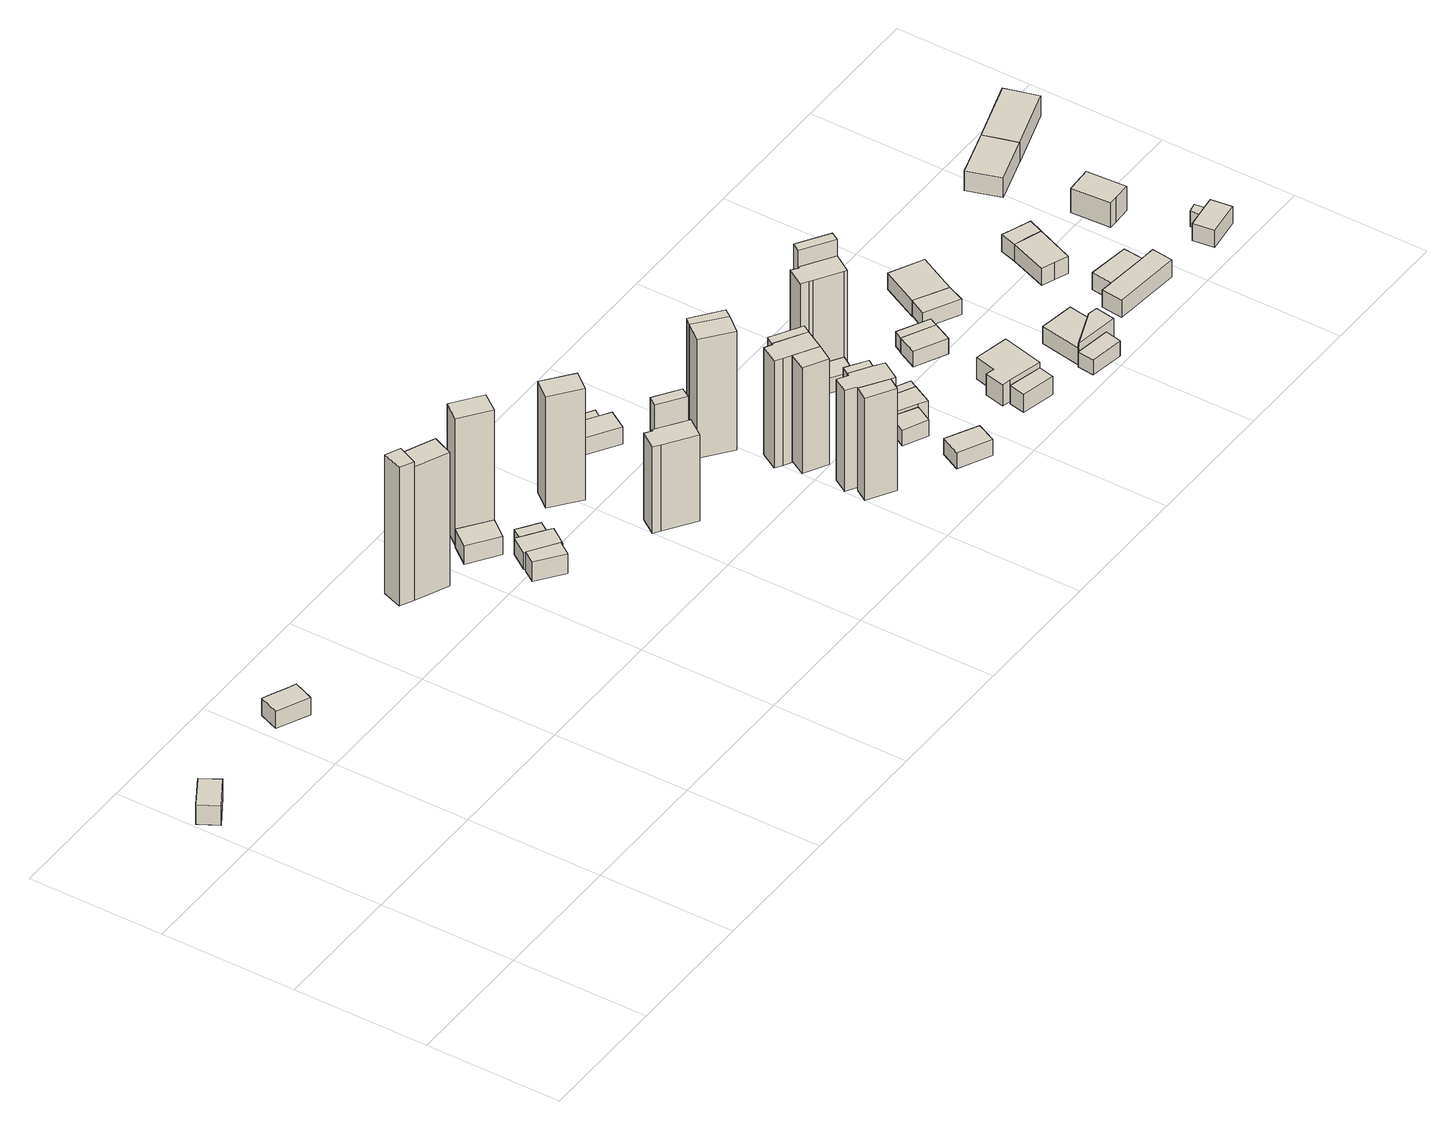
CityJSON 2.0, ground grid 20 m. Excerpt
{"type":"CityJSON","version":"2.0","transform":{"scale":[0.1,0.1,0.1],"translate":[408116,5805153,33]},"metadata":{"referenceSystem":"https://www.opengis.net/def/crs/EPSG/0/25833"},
"CityObjects":{
"building1":{"type":"Building","attributes":{"Gemeindeschluessel":"11000009","BezugspunktDach":"2200","function":"31001_1311","measuredHeight":3.21,"storeysAboveGround":1},"address":[{"country":"Germany","locality":"Berlin","thoroughfareNumber":"901 (129)","thoroughfareName":"Straße zur Krampenburg"}],"geometry":[{"type":"Solid","lod":"1","boundaries":[[[[0,1,2,3]],[[4,5,6,7]],[[4,7,3,2]],[[5,4,2,1]],[[6,5,1,0]],[[7,6,0,3]]]]}]},
"building2":{"type":"Building","attributes":{"Gemeindeschluessel":"11000009","BezugspunktDach":"2200","function":"31001_1311","measuredHeight":2.75,"storeysAboveGround":1},"address":[{"country":"Germany","locality":"Berlin","thoroughfareNumber":"901 (127)","thoroughfareName":"Straße zur Krampenburg"}],"geometry":[{"type":"Solid","lod":"1","boundaries":[[[[8,9,10,11,12,13]],[[14,15,16,17,18,19]],[[14,19,13,12]],[[15,14,12,11]],[[16,15,11,10]],[[17,16,10,9]],[[18,17,9,8]],[[19,18,8,13]]]]}]},
"building3":{"type":"Building","attributes":{"Gemeindeschluessel":"11000009","BezugspunktDach":"2200","function":"51009_1610","measuredHeight":22.81,"storeysAboveGround":0},"address":[{"country":"Germany","locality":"Berlin"}],"geometry":[{"type":"Solid","lod":"1","boundaries":[[[[20,21,22,23]],[[24,25,26,27]],[[24,27,23,22]],[[25,24,22,21]],[[26,25,21,20]],[[27,26,20,23]]]]}]},
"building4":{"type":"Building","attributes":{"Gemeindeschluessel":"11000009","BezugspunktDach":"2200","function":"31001_1311","measuredHeight":23.07,"storeysAboveGround":1},"address":[{"country":"Germany","locality":"Berlin","thoroughfareNumber":"901 (121)","thoroughfareName":"Straße zur Krampenburg"}],"geometry":[{"type":"Solid","lod":"1","boundaries":[[[[28,29,30,31]],[[25,32,33,26]],[[25,26,31,30]],[[32,25,30,29]],[[33,32,29,28]],[[26,33,28,31]]]]}]},
"building5":{"type":"Building","attributes":{"Gemeindeschluessel":"11000009","BezugspunktDach":"2200","function":"51009_1610","measuredHeight":3.82,"storeysAboveGround":0},"address":[{"country":"Germany","locality":"Berlin"}],"geometry":[{"type":"Solid","lod":"1","boundaries":[[[[34,35,36,37]],[[38,39,40,41]],[[38,41,37,36]],[[39,38,36,35]],[[40,39,35,34]],[[41,40,34,37]]]]}]},
"building6":{"type":"Building","attributes":{"Gemeindeschluessel":"11000009","BezugspunktDach":"2200","function":"51009_1610","measuredHeight":3.4,"storeysAboveGround":0},"address":[{"country":"Germany","locality":"Berlin"}],"geometry":[{"type":"Solid","lod":"1","boundaries":[[[[42,43,44,45]],[[46,47,48,49]],[[46,49,45,44]],[[47,46,44,43]],[[48,47,43,42]],[[49,48,42,45]]]]}]},
"building7":{"type":"Building","attributes":{"Gemeindeschluessel":"11000009","BezugspunktDach":"2200","function":"31001_1311","measuredHeight":2.75,"storeysAboveGround":1},"address":[{"country":"Germany","locality":"Berlin","thoroughfareNumber":"901 (117)","thoroughfareName":"Straße zur Krampenburg"}],"geometry":[{"type":"Solid","lod":"1","boundaries":[[[[50,51,52,53,54,55,56,57]],[[58,59,60,61,62,63,64,65]],[[58,65,57,56]],[[59,58,56,55]],[[60,59,55,54]],[[61,60,54,53]],[[62,61,53,52]],[[63,62,52,51]],[[64,63,51,50]],[[65,64,50,57]]]]}]},
"building8":{"type":"Building","attributes":{"Gemeindeschluessel":"11000009","BezugspunktDach":"2200","function":"31001_1311","measuredHeight":22.43,"storeysAboveGround":1},"address":[{"country":"Germany","locality":"Berlin","thoroughfareNumber":"901 (119)","thoroughfareName":"Straße zur Krampenburg"}],"geometry":[{"type":"Solid","lod":"1","boundaries":[[[[66,67,68,69,70,71]],[[72,73,74,75,76,77]],[[72,77,71,70]],[[73,72,70,69]],[[74,73,69,68]],[[75,74,68,67]],[[76,75,67,66]],[[77,76,66,71]]]]}]},
"building9":{"type":"Building","attributes":{"Gemeindeschluessel":"11000009","BezugspunktDach":"2200","function":"51009_1610","measuredHeight":2.4,"storeysAboveGround":0},"address":[{"country":"Germany","locality":"Berlin"}],"geometry":[{"type":"Solid","lod":"1","boundaries":[[[[54,78,79,55]],[[80,81,82,83]],[[80,83,55,79]],[[81,80,79,78]],[[82,81,78,54]],[[83,82,54,55]]]]}]},
"building10":{"type":"Building","attributes":{"Gemeindeschluessel":"11000009","BezugspunktDach":"2200","function":"31001_1311","measuredHeight":18.9,"storeysAboveGround":1},"address":[{"country":"Germany","locality":"Berlin","thoroughfareNumber":"901 (116)","thoroughfareName":"Straße zur Krampenburg"}],"geometry":[{"type":"Solid","lod":"1","boundaries":[[[[84,85,86,87]],[[88,89,90,91]],[[88,91,87,86]],[[89,88,86,85]],[[90,89,85,84]],[[91,90,84,87]]]]}]},
"building11":{"type":"Building","attributes":{"Gemeindeschluessel":"11000009","BezugspunktDach":"2200","function":"31001_1311","measuredHeight":14.21,"storeysAboveGround":1},"address":[{"country":"Germany","locality":"Berlin","thoroughfareNumber":"901 (114)","thoroughfareName":"Straße zur Krampenburg"}],"geometry":[{"type":"Solid","lod":"1","boundaries":[[[[92,93,94,95,96,97,98,99,100]],[[101,102,103,104,105,106,107,108,109]],[[101,109,100,99]],[[102,101,99,98]],[[103,102,98,97]],[[104,103,97,96]],[[105,104,96,95]],[[106,105,95,94]],[[107,106,94,93]],[[108,107,93,92]],[[109,108,92,100]]]]}]},
"building12":{"type":"Building","attributes":{"Gemeindeschluessel":"11000009","BezugspunktDach":"2200","function":"51009_1610","measuredHeight":17.78,"storeysAboveGround":0},"address":[{"country":"Germany","locality":"Berlin"}],"geometry":[{"type":"Solid","lod":"1","boundaries":[[[[110,111,112,113]],[[114,115,116,117]],[[114,117,113,112]],[[115,114,112,111]],[[116,115,111,110]],[[117,116,110,113]]]]}]},
"building13":{"type":"Building","attributes":{"Gemeindeschluessel":"11000009","BezugspunktDach":"2200","function":"31001_1311","measuredHeight":2.82,"storeysAboveGround":1},"address":[{"country":"Germany","locality":"Berlin","thoroughfareNumber":"901 (115)","thoroughfareName":"Straße zur Krampenburg"}],"geometry":[{"type":"Solid","lod":"1","boundaries":[[[[118,119,120,121,122,123]],[[124,125,126,127,128,129]],[[124,129,123,122]],[[125,124,122,121]],[[126,125,121,120]],[[127,126,120,119]],[[128,127,119,118]],[[129,128,118,123]]]]}]},
"building14":{"type":"Building","attributes":{"Gemeindeschluessel":"11000009","BezugspunktDach":"2200","function":"51009_1610","measuredHeight":2.58,"storeysAboveGround":0},"address":[{"country":"Germany","locality":"Berlin"}],"geometry":[{"type":"Solid","lod":"1","boundaries":[[[[120,130,131,121]],[[132,133,134,135]],[[132,135,121,131]],[[133,132,131,130]],[[134,133,130,120]],[[135,134,120,121]]]]}]},
"building15":{"type":"Building","attributes":{"Gemeindeschluessel":"11000009","BezugspunktDach":"2200","function":"51009_1610","measuredHeight":16.8,"storeysAboveGround":0},"address":[{"country":"Germany","locality":"Berlin"}],"geometry":[{"type":"Solid","lod":"1","boundaries":[[[[136,137,138,139]],[[140,141,142,143]],[[140,143,139,138]],[[141,140,138,137]],[[142,141,137,136]],[[143,142,136,139]]]]}]},
"building16":{"type":"Building","attributes":{"Gemeindeschluessel":"11000009","BezugspunktDach":"2200","function":"31001_1311","measuredHeight":19.54,"storeysAboveGround":1},"address":[{"country":"Germany","locality":"Berlin","thoroughfareNumber":"901 (113)","thoroughfareName":"Straße zur Krampenburg"}],"geometry":[{"type":"Solid","lod":"1","boundaries":[[[[144,145,146,147]],[[148,149,150,151]],[[148,151,147,146]],[[149,148,146,145]],[[150,149,145,144]],[[151,150,144,147]]]]}]},
"building17":{"type":"Building","attributes":{"Gemeindeschluessel":"11000009","BezugspunktDach":"2200","function":"31001_1311","measuredHeight":16.6,"storeysAboveGround":1},"address":[{"country":"Germany","locality":"Berlin","thoroughfareNumber":"901 (111)","thoroughfareName":"Straße zur Krampenburg"}],"geometry":[{"type":"Solid","lod":"1","boundaries":[[[[152,138,137,153,154,155,156,157,158,159]],[[160,161,162,163,164,165,166,167,168,169]],[[160,169,159,158]],[[161,160,158,157]],[[162,161,157,156]],[[163,162,156,155]],[[164,163,155,154]],[[165,164,154,153]],[[166,165,153,137]],[[167,166,137,138]],[[168,167,138,152]],[[169,168,152,159]]]]}]},
"building18":{"type":"Building","attributes":{"Gemeindeschluessel":"11000009","BezugspunktDach":"2200","function":"51009_1610","measuredHeight":17.37,"storeysAboveGround":0},"address":[{"country":"Germany","locality":"Berlin"}],"geometry":[{"type":"Solid","lod":"1","boundaries":[[[[170,171,172,173]],[[174,175,176,177]],[[174,177,173,172]],[[175,174,172,171]],[[176,175,171,170]],[[177,176,170,173]]]]}]},
"building19":{"type":"Building","attributes":{"Gemeindeschluessel":"11000009","BezugspunktDach":"2200","function":"51009_1610","measuredHeight":19.32,"storeysAboveGround":0},"address":[{"country":"Germany","locality":"Berlin"}],"geometry":[{"type":"Solid","lod":"1","boundaries":[[[[145,178,179,146]],[[180,181,182,183]],[[180,183,146,179]],[[181,180,179,178]],[[182,181,178,145]],[[183,182,145,146]]]]}]},
"building20":{"type":"Building","attributes":{"Gemeindeschluessel":"11000009","BezugspunktDach":"2200","function":"31001_1311","measuredHeight":17.54,"storeysAboveGround":1},"address":[{"country":"Germany","locality":"Berlin","thoroughfareNumber":"901 (112)","thoroughfareName":"Straße zur Krampenburg"}],"geometry":[{"type":"Solid","lod":"1","boundaries":[[[[184,172,171,185,186,187,188,189]],[[190,191,192,193,194,195,196,197]],[[190,197,189,188]],[[191,190,188,187]],[[192,191,187,186]],[[193,192,186,185]],[[194,193,185,171]],[[195,194,171,172]],[[196,195,172,184]],[[197,196,184,189]]]]}]},
"building21":{"type":"Building","attributes":{"Gemeindeschluessel":"11000009","BezugspunktDach":"2200","function":"51009_1610","measuredHeight":16.16,"storeysAboveGround":0},"address":[{"country":"Germany","locality":"Berlin"}],"geometry":[{"type":"Solid","lod":"1","boundaries":[[[[155,198,199,156]],[[200,201,202,203]],[[200,203,156,199]],[[201,200,199,198]],[[202,201,198,155]],[[203,202,155,156]]]]}]},
"building22":{"type":"Building","attributes":{"Gemeindeschluessel":"11000009","BezugspunktDach":"2200","function":"51009_1610","measuredHeight":17.15,"storeysAboveGround":0},"address":[{"country":"Germany","locality":"Berlin"}],"geometry":[{"type":"Solid","lod":"1","boundaries":[[[[185,204,205,186]],[[206,207,208,209]],[[206,209,186,205]],[[207,206,205,204]],[[208,207,204,185]],[[209,208,185,186]]]]}]},
"building23":{"type":"Building","attributes":{"Gemeindeschluessel":"11000009","BezugspunktDach":"2200","function":"31001_1311","measuredHeight":2.62,"storeysAboveGround":1},"address":[{"country":"Germany","locality":"Berlin","thoroughfareNumber":"901 (108)","thoroughfareName":"Straße zur Krampenburg"}],"geometry":[{"type":"Solid","lod":"1","boundaries":[[[[210,211,212,213]],[[214,215,216,217]],[[214,217,213,212]],[[215,214,212,211]],[[216,215,211,210]],[[217,216,210,213]]]]}]},
"building24":{"type":"Building","attributes":{"Gemeindeschluessel":"11000009","BezugspunktDach":"2200","function":"51009_1610","measuredHeight":3.1,"storeysAboveGround":0},"address":[{"country":"Germany","locality":"Berlin"}],"geometry":[{"type":"Solid","lod":"1","boundaries":[[[[218,219,220,221]],[[222,223,224,225]],[[222,225,221,220]],[[223,222,220,219]],[[224,223,219,218]],[[225,224,218,221]]]]}]},
"building25":{"type":"Building","attributes":{"Gemeindeschluessel":"11000009","BezugspunktDach":"2200","function":"31001_1311","measuredHeight":2.93,"storeysAboveGround":1},"address":[{"country":"Germany","locality":"Berlin","thoroughfareNumber":"901 (109)","thoroughfareName":"Straße zur Krampenburg"}],"geometry":[{"type":"Solid","lod":"1","boundaries":[[[[226,227,228,229,230,231,232]],[[233,234,235,236,237,238,239]],[[233,239,232,231]],[[234,233,231,230]],[[235,234,230,229]],[[236,235,229,228]],[[237,236,228,227]],[[238,237,227,226]],[[239,238,226,232]]]]}]},
"building26":{"type":"Building","attributes":{"Gemeindeschluessel":"11000009","BezugspunktDach":"2200","function":"51009_1610","measuredHeight":2.77,"storeysAboveGround":0},"address":[{"country":"Germany","locality":"Berlin"}],"geometry":[{"type":"Solid","lod":"1","boundaries":[[[[229,240,241,230]],[[242,243,244,245]],[[242,245,230,241]],[[243,242,241,240]],[[244,243,240,229]],[[245,244,229,230]]]]}]},
"building27":{"type":"Building","attributes":{"Gemeindeschluessel":"11000009","BezugspunktDach":"2200","function":"51009_1610","measuredHeight":2.87,"storeysAboveGround":0},"address":[{"country":"Germany","locality":"Berlin"}],"geometry":[{"type":"Solid","lod":"1","boundaries":[[[[246,247,248,249]],[[250,251,252,253]],[[250,253,249,248]],[[251,250,248,247]],[[252,251,247,246]],[[253,252,246,249]]]]}]},
"building28":{"type":"Building","attributes":{"Gemeindeschluessel":"11000009","BezugspunktDach":"2200","function":"31001_1311","measuredHeight":16.98,"storeysAboveGround":1},"address":[{"country":"Germany","locality":"Berlin","thoroughfareNumber":"901 (110)","thoroughfareName":"Straße zur Krampenburg"}],"geometry":[{"type":"Solid","lod":"1","boundaries":[[[[254,255,256,257,258,259,260,261,262]],[[263,264,265,266,267,268,269,270,271]],[[263,271,262,261]],[[264,263,261,260]],[[265,264,260,259]],[[266,265,259,258]],[[267,266,258,257]],[[268,267,257,256]],[[269,268,256,255]],[[270,269,255,254]],[[271,270,254,262]]]]}]},
"building29":{"type":"Building","attributes":{"Gemeindeschluessel":"11000009","BezugspunktDach":"2200","function":"51009_1610","measuredHeight":19.63,"storeysAboveGround":0},"address":[{"country":"Germany","locality":"Berlin"}],"geometry":[{"type":"Solid","lod":"1","boundaries":[[[[272,273,274,275]],[[276,277,266,265]],[[276,265,275,274]],[[277,276,274,273]],[[266,277,273,272]],[[265,266,272,275]]]]}]},
"building30":{"type":"Building","attributes":{"Gemeindeschluessel":"11000009","BezugspunktDach":"2200","function":"51009_1610","measuredHeight":2.99,"storeysAboveGround":0},"address":[{"country":"Germany","locality":"Berlin"}],"geometry":[{"type":"Solid","lod":"1","boundaries":[[[[278,279,280,281]],[[282,283,284,285]],[[282,285,281,280]],[[283,282,280,279]],[[284,283,279,278]],[[285,284,278,281]]]]}]},
"building31":{"type":"Building","attributes":{"Gemeindeschluessel":"11000009","BezugspunktDach":"2200","function":"31001_1311","measuredHeight":3.52,"storeysAboveGround":1},"address":[{"country":"Germany","locality":"Berlin","thoroughfareNumber":"901 (105)","thoroughfareName":"Straße zur Krampenburg"}],"geometry":[{"type":"Solid","lod":"1","boundaries":[[[[286,287,288,289,290,291,292]],[[293,294,295,296,297,298,299]],[[293,299,292,291]],[[294,293,291,290]],[[295,294,290,289]],[[296,295,289,288]],[[297,296,288,287]],[[298,297,287,286]],[[299,298,286,292]]]]}]},
"building32":{"type":"Building","attributes":{"Gemeindeschluessel":"11000009","BezugspunktDach":"2200","function":"31001_1311","measuredHeight":2.49,"storeysAboveGround":1},"address":[{"country":"Germany","locality":"Berlin","thoroughfareNumber":"901 (107)","thoroughfareName":"Straße zur Krampenburg"}],"geometry":[{"type":"Solid","lod":"1","boundaries":[[[[300,301,302,303]],[[304,305,306,307]],[[304,307,303,302]],[[305,304,302,301]],[[306,305,301,300]],[[307,306,300,303]]]]}]},
"building33":{"type":"Building","attributes":{"Gemeindeschluessel":"11000009","BezugspunktDach":"2200","function":"51009_1610","measuredHeight":2.4,"storeysAboveGround":0},"address":[{"country":"Germany","locality":"Berlin"}],"geometry":[{"type":"Solid","lod":"1","boundaries":[[[[301,308,309,302]],[[310,311,312,313]],[[310,313,302,309]],[[311,310,309,308]],[[312,311,308,301]],[[313,312,301,302]]]]}]},
"building34":{"type":"Building","attributes":{"Gemeindeschluessel":"11000009","BezugspunktDach":"2200","function":"51009_1610","measuredHeight":3.57,"storeysAboveGround":0},"address":[{"country":"Germany","locality":"Berlin"}],"geometry":[{"type":"Solid","lod":"1","boundaries":[[[[314,315,316,317,318]],[[319,320,321,322,323]],[[319,323,318,317]],[[320,319,317,316]],[[321,320,316,315]],[[322,321,315,314]],[[323,322,314,318]]]]}]},
"building35":{"type":"Building","attributes":{"Gemeindeschluessel":"11000009","BezugspunktDach":"2200","function":"51009_1610","measuredHeight":2.58,"storeysAboveGround":0},"address":[{"country":"Germany","locality":"Berlin"}],"geometry":[{"type":"Solid","lod":"1","boundaries":[[[[324,325,326,327]],[[328,329,330,331]],[[328,331,327,326]],[[329,328,326,325]],[[330,329,325,324]],[[331,330,324,327]]]]}]},
"building36":{"type":"Building","attributes":{"Gemeindeschluessel":"11000009","function":"31001_1311"},"address":[{"country":"Germany","locality":"Berlin","thoroughfareNumber":"901 (104)","thoroughfareName":"Straße zur Krampenburg"}],"children":["building36-1","building36-2"]},
"building36-1":{"type":"BuildingPart","attributes":{"BezugspunktDach":"2200","measuredHeight":2.83,"storeysAboveGround":1},"parents":["building36"],"geometry":[{"type":"MultiSurface","lod":"1","boundaries":[[[332,333,334,335]],[[336,337,338,339]],[[336,339,335,334]],[[337,336,334,333]],[[338,337,333,332]],[[340,339,338,332,335]]]}]},
"building36-2":{"type":"BuildingPart","attributes":{"BezugspunktDach":"2200","measuredHeight":3.48,"storeysAboveGround":1},"parents":["building36"],"geometry":[{"type":"MultiSurface","lod":"1","boundaries":[[[341,342,343,344]],[[338,345,346,339]],[[338,332,335,344,343]],[[345,338,343,342]],[[346,345,342,341]],[[339,346,341,344]],[[335,332,338,339]]]}]},
"building37":{"type":"Building","attributes":{"Gemeindeschluessel":"11000009","BezugspunktDach":"2200","function":"31001_2074","measuredHeight":2.7,"storeysAboveGround":1},"address":[{"country":"Germany","locality":"Berlin","thoroughfareNumber":"901 (6)","thoroughfareName":"Straße zur Krampenburg"}],"geometry":[{"type":"Solid","lod":"1","boundaries":[[[[325,347,348,326]],[[349,350,351,352]],[[349,352,326,348]],[[350,349,348,347]],[[351,350,347,325]],[[352,351,325,326]]]]}]},
"building38":{"type":"Building","attributes":{"Gemeindeschluessel":"11000009","BezugspunktDach":"2200","function":"31001_1311","measuredHeight":2.81,"storeysAboveGround":1},"address":[{"country":"Germany","locality":"Berlin","thoroughfareNumber":"901 (102)","thoroughfareName":"Straße zur Krampenburg"}],"geometry":[{"type":"Solid","lod":"1","boundaries":[[[[353,354,355,356,357,358]],[[359,360,361,362,363,364]],[[359,364,358,357]],[[360,359,357,356]],[[361,360,356,355]],[[362,361,355,354]],[[363,362,354,353]],[[364,363,353,358]]]]}]},
"building39":{"type":"Building","attributes":{"Gemeindeschluessel":"11000009","BezugspunktDach":"2200","function":"51009_1610","measuredHeight":2.81,"storeysAboveGround":0},"address":[{"country":"Germany","locality":"Berlin"}],"geometry":[{"type":"Solid","lod":"1","boundaries":[[[[353,354,355,356,365,366,367,357,358]],[[359,368,369,370,360,361,362,363,364]],[[359,364,358,357]],[[368,359,357,367]],[[369,368,367,366]],[[370,369,366,365]],[[360,370,365,356]],[[361,360,356,355]],[[362,361,355,354]],[[363,362,354,353]],[[364,363,353,358]]]]}]},
"building40":{"type":"Building","attributes":{"Gemeindeschluessel":"11000009","BezugspunktDach":"2200","function":"31001_1311","measuredHeight":3.52,"storeysAboveGround":1},"address":[{"country":"Germany","locality":"Berlin","thoroughfareNumber":"901 (103)","thoroughfareName":"Straße zur Krampenburg"}],"geometry":[{"type":"Solid","lod":"1","boundaries":[[[[371,372,373,374,375,376]],[[377,378,379,380,381,382]],[[377,382,376,375]],[[378,377,375,374]],[[379,378,374,373]],[[380,379,373,372]],[[381,380,372,371]],[[382,381,371,376]]]]}]},
"building41":{"type":"Building","attributes":{"Gemeindeschluessel":"11000009","BezugspunktDach":"2200","function":"51009_1610","measuredHeight":3.56,"storeysAboveGround":0},"address":[{"country":"Germany","locality":"Berlin"}],"geometry":[{"type":"Solid","lod":"1","boundaries":[[[[374,373,383,384,385,375]],[[386,387,388,379,378,377]],[[386,377,375,385]],[[387,386,385,384]],[[388,387,384,383]],[[379,388,383,373]],[[378,379,373,374]],[[377,378,374,375]]]]}]},
"building42":{"type":"Building","attributes":{"Gemeindeschluessel":"11000009","BezugspunktDach":"2200","function":"31001_1311","measuredHeight":4.05,"storeysAboveGround":1},"address":[{"country":"Germany","locality":"Berlin","thoroughfareNumber":"901 (100)","thoroughfareName":"Straße zur Krampenburg"}],"geometry":[{"type":"Solid","lod":"1","boundaries":[[[[389,390,391,392,393]],[[394,395,396,397,398]],[[394,398,393,392]],[[395,394,392,391]],[[396,395,391,390]],[[397,396,390,389]],[[398,397,389,393]]]]}]},
"building43":{"type":"Building","attributes":{"Gemeindeschluessel":"11000009","BezugspunktDach":"2200","function":"31001_1311","measuredHeight":2.86,"storeysAboveGround":1},"address":[{"country":"Germany","locality":"Berlin","thoroughfareNumber":"901 (101)","thoroughfareName":"Straße zur Krampenburg"}],"geometry":[{"type":"Solid","lod":"1","boundaries":[[[[399,400,401,402,403,404]],[[405,406,407,408,409,410]],[[405,410,404,403]],[[406,405,403,402]],[[407,406,402,401]],[[408,407,401,400]],[[409,408,400,399]],[[410,409,399,404]]]]}]},
"building44":{"type":"Building","attributes":{"Gemeindeschluessel":"11000009","BezugspunktDach":"2200","function":"51009_1610","measuredHeight":2.49,"storeysAboveGround":0},"address":[{"country":"Germany","locality":"Berlin"}],"geometry":[{"type":"Solid","lod":"1","boundaries":[[[[403,402,411,412]],[[413,414,415,416]],[[413,416,412,411]],[[414,413,411,402]],[[415,414,402,403]],[[416,415,403,412]]]]}]},
"building45":{"type":"Building","attributes":{"Gemeindeschluessel":"11000009","BezugspunktDach":"2200","function":"31001_2074","measuredHeight":4.06,"storeysAboveGround":1},"address":[{"country":"Germany","locality":"Berlin","thoroughfareNumber":"901 (4)","thoroughfareName":"Straße zur Krampenburg"}],"geometry":[{"type":"Solid","lod":"1","boundaries":[[[[417,418,419,420,421]],[[422,423,424,425,426]],[[422,426,421,420]],[[423,422,420,419]],[[424,423,419,418]],[[425,424,418,417]],[[426,425,417,421]]]]}]},
"building46":{"type":"Building","attributes":{"Gemeindeschluessel":"11000009","BezugspunktDach":"2200","function":"31001_2074","measuredHeight":4.18,"storeysAboveGround":1},"address":[{"country":"Germany","locality":"Berlin","thoroughfareNumber":"901 (5)","thoroughfareName":"Straße zur Krampenburg"}],"geometry":[{"type":"Solid","lod":"1","boundaries":[[[[418,427,428,420]],[[429,430,431,432]],[[429,432,420,428]],[[430,429,428,427]],[[431,430,427,418]],[[432,431,418,420]]]]}]}
},
"vertices":[
[21,455,36],[66,482,36],[50,509,36],[5,483,36],[50,509,4],[66,482,4],[21,455,4],[5,483,4],
[261,477,36],[274,507,36],[261,512,36],[240,522,36],[226,528,36],[214,499,36],[226,528,8],[240,522,8],[261,512,8],[274,507,8],[261,477,8],[214,499,8],
[520,490,237],[533,519,237],[511,529,237],[500,500,237],[511,529,9],[533,519,9],[520,490,9],[500,500,9],
[568,468,229],[581,498,229],[533,519,229],[520,490,229],[581,498,9],[568,468,9],
[674,359,38],[688,379,38],[648,406,38],[636,388,38],[648,406,6],[688,379,6],[674,359,6],[636,388,6],
[654,444,42],[675,471,42],[633,502,42],[611,474,42],[633,502,12],[675,471,12],[654,444,12],[611,474,12],
[648,406,36],[688,379,36],[690,377,36],[708,403,36],[700,409,36],[670,430,36],[665,434,36],[647,408,36],[665,434,9],[670,430,9],[700,409,9],[708,403,9],[690,377,9],[688,379,9],[648,406,9],[647,408,9],
[675,471,223],[694,496,223],[689,500,223],[657,524,223],[652,527,223],[633,502,223],[652,527,15],[657,524,15],[689,500,15],[694,496,15],[675,471,15],[633,502,15],
[709,422,36],[679,443,36],[679,443,12],[709,422,12],[700,409,12],[670,430,12],
[798,414,198],[818,439,198],[777,472,198],[757,447,198],[777,472,15],[818,439,15],[798,414,15],[757,447,15],
[808,306,148],[851,276,148],[870,302,148],[867,304,148],[830,330,148],[826,332,148],[825,330,148],[815,337,148],[798,313,148],[815,337,6],[825,330,6],[826,332,6],[830,330,6],[867,304,6],[870,302,6],[851,276,6],[808,306,6],[798,313,6],
[867,304,187],[876,318,187],[839,343,187],[830,330,187],[839,343,9],[876,318,9],[867,304,9],[830,330,9],
[910,431,49],[927,458,49],[912,468,49],[887,484,49],[883,486,49],[866,459,49],[883,486,21],[887,484,21],[912,468,21],[927,458,21],[910,431,21],[866,459,21],
[919,478,49],[894,493,49],[894,493,24],[919,478,24],[912,468,24],[887,484,24],
[1037,100,175],[1048,117,175],[1010,142,175],[998,123,175],[1010,142,7],[1048,117,7],[1037,100,7],[998,123,7],
[984,307,211],[1004,331,211],[963,365,211],[943,340,211],[963,365,16],[1004,331,16],[984,307,16],[943,340,16],
[1012,144,175],[1054,113,175],[1071,140,175],[1057,150,175],[1027,169,175],[1025,165,175],[1010,174,175],[997,153,175],[1010,174,9],[1025,165,9],[1027,169,9],[1057,150,9],[1071,140,9],[1054,113,9],[1048,117,9],[1010,142,9],[1012,144,9],[997,153,9],
[1026,195,188],[1040,218,188],[1006,238,188],[992,214,188],[1006,238,14],[1040,218,14],[1026,195,14],[992,214,14],
[1012,342,211],[971,374,211],[971,374,18],[1012,342,18],[1004,331,18],[963,365,18],
[995,244,188],[1056,246,188],[1011,272,188],[1010,270,188],[999,276,188],[984,251,188],[999,276,12],[1010,270,12],[1011,272,12],[1056,246,12],[1040,218,12],[1006,238,12],[995,244,12],[984,251,12],
[1064,160,175],[1034,179,175],[1034,179,13],[1064,160,13],[1057,150,13],[1027,169,13],
[1063,257,188],[1019,283,188],[1019,283,16],[1063,257,16],[1056,246,16],[1011,272,16],
[1157,34,37],[1171,63,37],[1125,87,37],[1110,58,37],[1125,87,11],[1171,63,11],[1157,34,11],[1110,58,11],
[1141,120,41],[1155,145,41],[1121,164,41],[1106,137,41],[1121,164,15],[1155,145,15],[1141,120,15],[1106,137,15],
[1121,164,46],[1155,145,46],[1167,138,46],[1182,167,46],[1135,191,46],[1124,196,46],[1110,170,46],[1124,196,17],[1135,191,17],[1182,167,17],[1167,138,17],[1155,145,17],[1121,164,17],[1110,170,17],
[1188,178,46],[1141,202,46],[1141,202,19],[1188,178,19],[1182,167,19],[1135,191,19],
[1162,247,48],[1179,273,48],[1143,296,48],[1127,271,48],[1143,296,23],[1179,273,23],[1162,247,23],[1127,271,23],
[1138,299,189],[1143,296,189],[1179,273,189],[1183,271,189],[1200,297,189],[1155,326,189],[1154,324,189],[1144,331,189],[1128,306,189],[1144,331,19],[1154,324,19],[1155,326,19],[1200,297,19],[1183,271,19],[1179,273,19],[1143,296,19],[1138,299,19],[1128,306,19],
[1200,297,216],[1207,309,216],[1162,338,216],[1155,326,216],[1162,338,19],[1207,309,19],
[1300,37,40],[1305,60,40],[1255,72,40],[1250,48,40],[1255,72,10],[1305,60,10],[1300,37,10],[1250,48,10],
[1255,72,49],[1305,60,49],[1320,121,49],[1269,132,49],[1261,101,49],[1249,104,49],[1242,75,49],[1249,104,14],[1261,101,14],[1269,132,14],[1320,121,14],[1305,60,14],[1255,72,14],[1242,75,14],
[1284,184,46],[1298,212,46],[1252,235,46],[1238,207,46],[1252,235,21],[1298,212,21],[1284,184,21],[1238,207,21],
[1304,224,46],[1259,247,46],[1259,247,22],[1304,224,22],[1298,212,22],[1252,235,22],
[1409,7,36],[1414,31,36],[1388,35,36],[1362,39,36],[1359,15,36],[1362,39,11],[1388,35,11],[1414,31,11],[1409,7,11],[1359,15,11],
[1357,212,47],[1368,237,47],[1321,263,47],[1307,238,47],[1321,263,22],[1368,237,22],[1357,212,22],[1307,238,22],
[1419,61,42],[1424,92,42],[1373,100,42],[1362,39,42],[1373,100,14],[1424,92,14],[1419,61,14],[1362,39,14],[1362,39,24],
[1428,29,49],[1433,58,49],[1419,61,49],[1362,39,49],[1433,58,14],[1428,29,14],
[1397,294,47],[1349,318,47],[1349,318,20],[1397,294,20],[1368,237,20],[1321,263,20],
[1571,35,43],[1575,66,43],[1554,68,43],[1553,68,43],[1473,76,43],[1469,44,43],[1473,76,15],[1553,68,15],[1554,68,15],[1575,66,15],[1571,35,15],[1469,44,15],
[1556,97,43],[1495,105,43],[1491,74,43],[1491,74,15],[1495,105,15],[1556,97,15],
[1480,152,49],[1499,144,49],[1522,200,49],[1502,207,49],[1482,214,49],[1461,159,49],[1482,214,21],[1502,207,21],[1522,200,21],[1499,144,21],[1480,152,21],[1461,159,21],
[1531,222,49],[1510,230,49],[1489,238,49],[1489,238,21],[1510,230,21],[1531,222,21],
[1604,149,61],[1617,149,61],[1643,150,61],[1640,209,61],[1601,207,61],[1640,209,21],[1643,150,21],[1617,149,21],[1604,149,21],[1601,207,21],
[1650,22,42],[1702,29,42],[1698,60,42],[1681,58,42],[1666,56,42],[1646,53,42],[1666,56,14],[1681,58,14],[1698,60,14],[1702,29,14],[1650,22,14],[1646,53,14],
[1679,72,42],[1665,69,42],[1679,72,17],[1681,58,17],[1666,56,17],[1665,69,17],
[1581,296,51],[1651,317,51],[1644,342,51],[1637,366,51],[1566,345,51],[1637,366,19],[1644,342,19],[1651,317,19],[1581,296,19],[1566,345,19],
[1743,345,51],[1729,394,51],[1729,394,18],[1743,345,18],[1651,317,18],[1637,366,18]
]}
